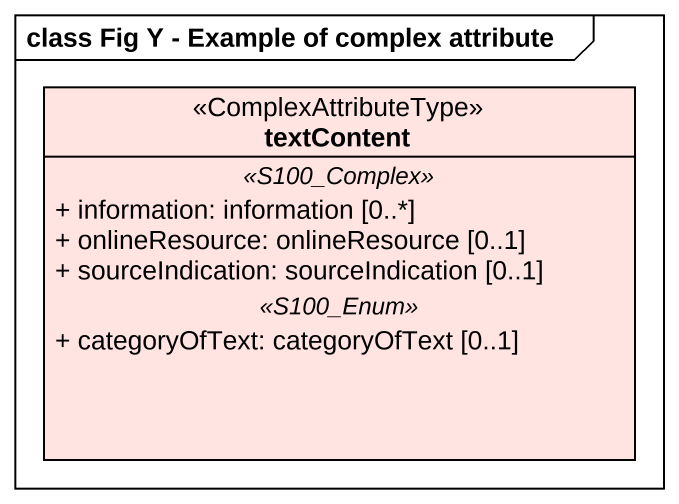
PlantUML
@startuml
mainframe class Fig Y - Example of complex attribute
hide circle
hide empty members
skinparam classAttributeIconSize 0
class textContent <<ComplexAttributeType>> #FFE4E1 {
  .. <<S100_Complex>> ..
  + information: information [0..*]
  + onlineResource: onlineResource [0..1]
  + sourceIndication: sourceIndication [0..1]
  .. <<S100_Enum>> ..
  + categoryOfText: categoryOfText [0..1]
}
@enduml
